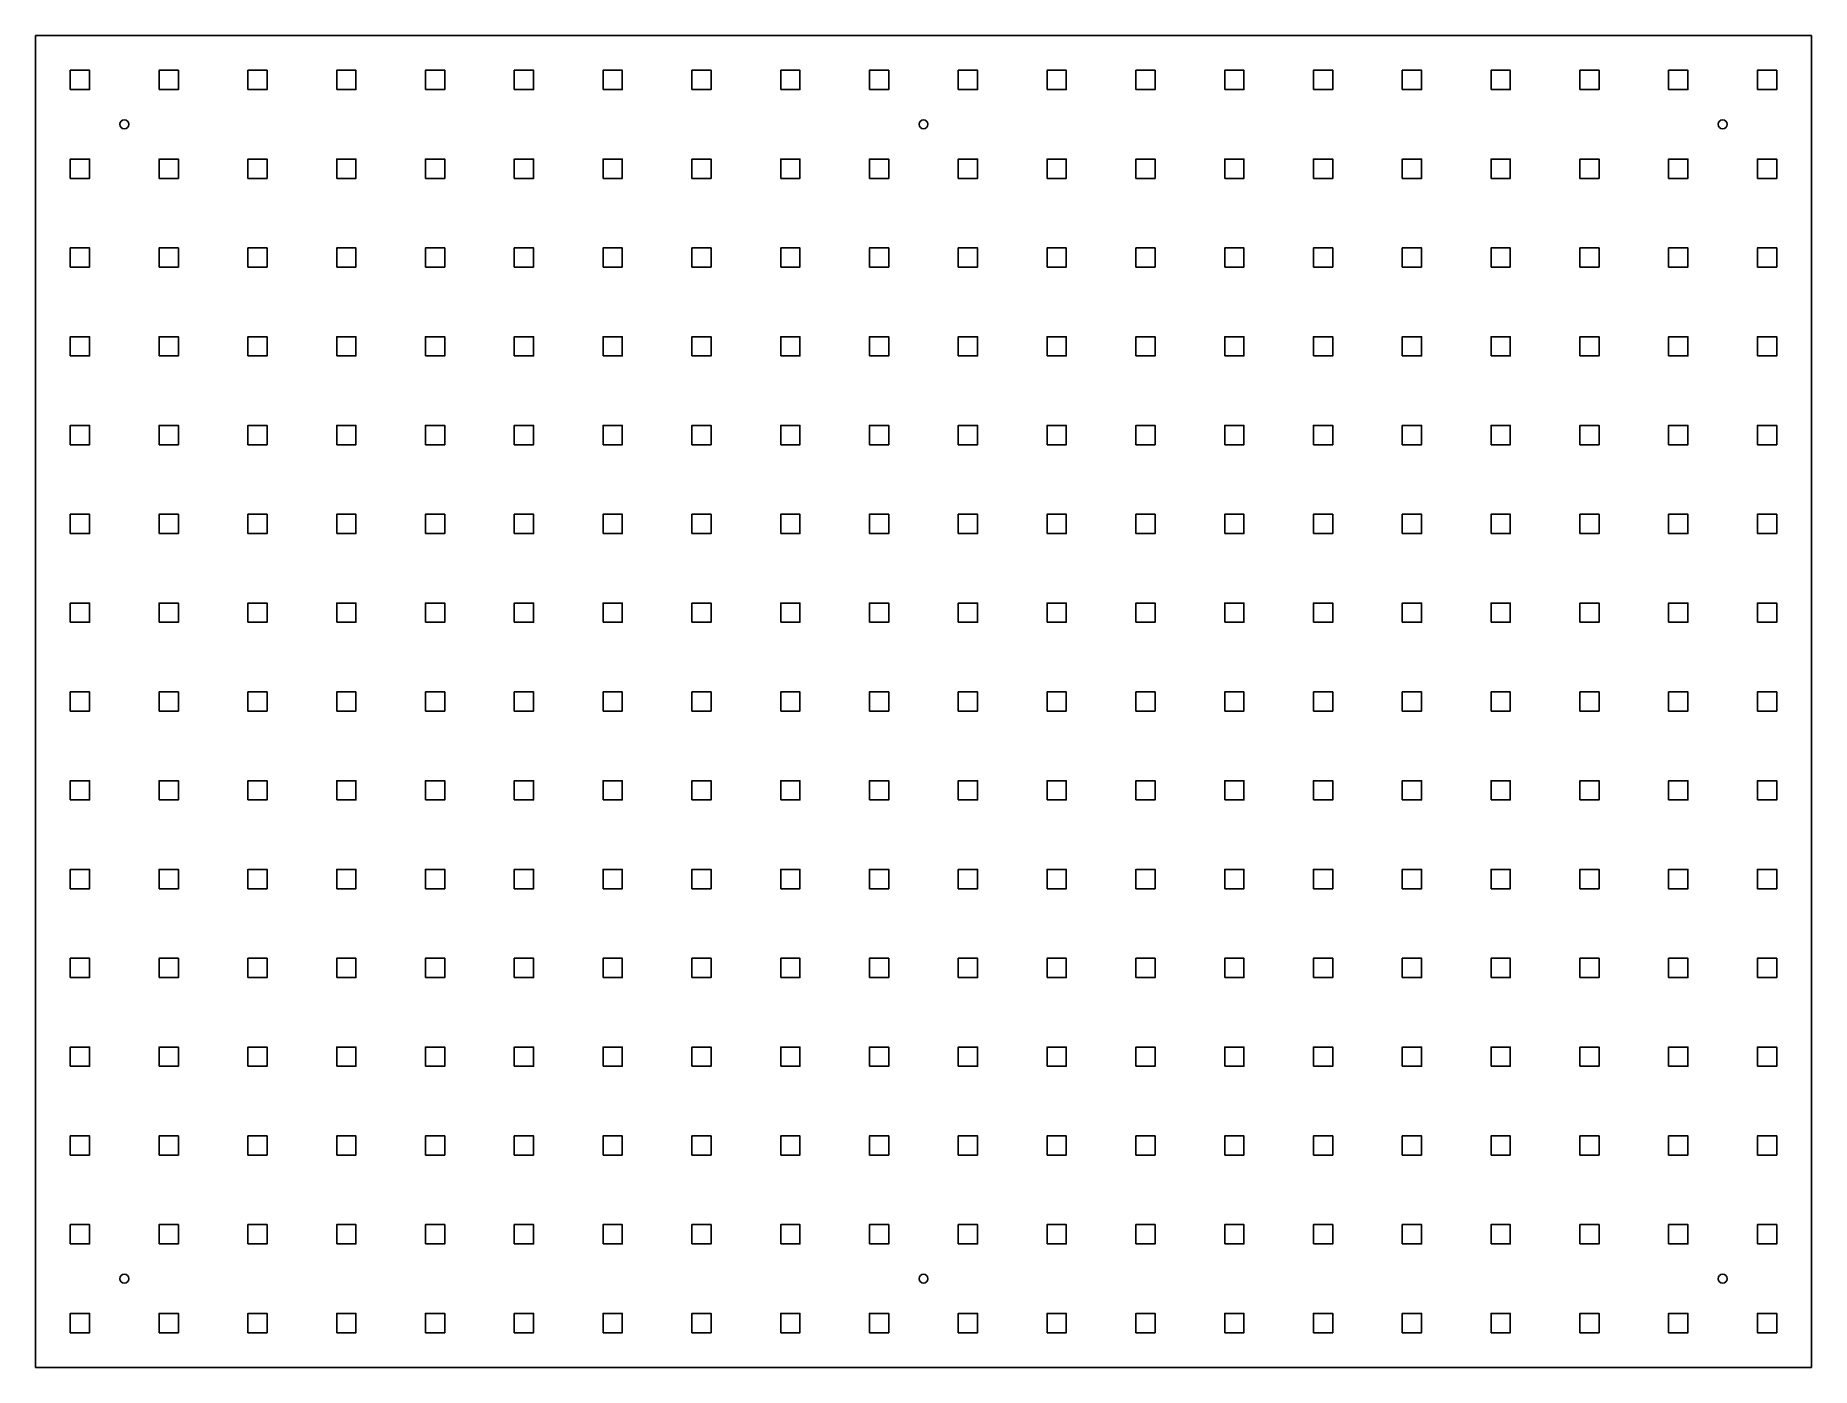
# Model space of a CAD drawing. Extents: x -170 to 430, y -650 to -200.
import ezdxf

# ---------------------------------------------------------------- set-up
doc = ezdxf.new("R2010")
doc.units = 0
for name, color, linetype in [('DEFAULT', 18, 'CONTINUOUS'), ('LAYER_01', 12, 'CONTINUOUS'), ('LAYER_03', 5, 'CONTINUOUS')]:
    doc.layers.add(name, color=color, linetype=linetype)

msp = doc.modelspace()

# ---------------------------------------------------------------- linework, layer by layer
at = {"layer": 'DEFAULT'}
msp.add_lwpolyline([(-170, -200), (430, -200), (430, -650), (-170, -650)], close=True, dxfattribs=at)
at = {"layer": 'LAYER_01'}
for centre in [(-140, -230), (130, -230), (400, -230), (-140, -620), (130, -620), (400, -620)]:
    msp.add_circle(centre, 1.5, dxfattribs=at)
at = {"layer": 'LAYER_03'}
for points in [[(-158.25, -218.25), (-151.75, -218.25), (-151.75, -211.75), (-158.25, -211.75)], [(-128.25, -218.25), (-121.75, -218.25), (-121.75, -211.75), (-128.25, -211.75)], [(-98.25, -218.25), (-91.75, -218.25), (-91.75, -211.75), (-98.25, -211.75)], [(-68.25, -218.25), (-61.75, -218.25), (-61.75, -211.75), (-68.25, -211.75)], [(-38.25, -218.25), (-31.75, -218.25), (-31.75, -211.75), (-38.25, -211.75)], [(-8.25, -218.25), (-1.75, -218.25), (-1.75, -211.75), (-8.25, -211.75)], [(21.75, -218.25), (28.25, -218.25), (28.25, -211.75), (21.75, -211.75)], [(51.75, -218.25), (58.25, -218.25), (58.25, -211.75), (51.75, -211.75)], [(81.75, -218.25), (88.25, -218.25), (88.25, -211.75), (81.75, -211.75)], [(111.75, -218.25), (118.25, -218.25), (118.25, -211.75), (111.75, -211.75)], [(141.75, -218.25), (148.25, -218.25), (148.25, -211.75), (141.75, -211.75)], [(171.75, -218.25), (178.25, -218.25), (178.25, -211.75), (171.75, -211.75)], [(201.75, -218.25), (208.25, -218.25), (208.25, -211.75), (201.75, -211.75)], [(231.75, -218.25), (238.25, -218.25), (238.25, -211.75), (231.75, -211.75)], [(261.75, -218.25), (268.25, -218.25), (268.25, -211.75), (261.75, -211.75)], [(291.75, -218.25), (298.25, -218.25), (298.25, -211.75), (291.75, -211.75)], [(321.75, -218.25), (328.25, -218.25), (328.25, -211.75), (321.75, -211.75)], [(351.75, -218.25), (358.25, -218.25), (358.25, -211.75), (351.75, -211.75)], [(381.75, -218.25), (388.25, -218.25), (388.25, -211.75), (381.75, -211.75)], [(411.75, -218.25), (418.25, -218.25), (418.25, -211.75), (411.75, -211.75)], [(-158.25, -248.25), (-151.75, -248.25), (-151.75, -241.75), (-158.25, -241.75)], [(-128.25, -248.25), (-121.75, -248.25), (-121.75, -241.75), (-128.25, -241.75)], [(-98.25, -248.25), (-91.75, -248.25), (-91.75, -241.75), (-98.25, -241.75)], [(-68.25, -248.25), (-61.75, -248.25), (-61.75, -241.75), (-68.25, -241.75)], [(-38.25, -248.25), (-31.75, -248.25), (-31.75, -241.75), (-38.25, -241.75)], [(-8.25, -248.25), (-1.75, -248.25), (-1.75, -241.75), (-8.25, -241.75)], [(21.75, -248.25), (28.25, -248.25), (28.25, -241.75), (21.75, -241.75)], [(51.75, -248.25), (58.25, -248.25), (58.25, -241.75), (51.75, -241.75)], [(81.75, -248.25), (88.25, -248.25), (88.25, -241.75), (81.75, -241.75)], [(111.75, -248.25), (118.25, -248.25), (118.25, -241.75), (111.75, -241.75)], [(141.75, -248.25), (148.25, -248.25), (148.25, -241.75), (141.75, -241.75)], [(171.75, -248.25), (178.25, -248.25), (178.25, -241.75), (171.75, -241.75)], [(201.75, -248.25), (208.25, -248.25), (208.25, -241.75), (201.75, -241.75)], [(231.75, -248.25), (238.25, -248.25), (238.25, -241.75), (231.75, -241.75)], [(261.75, -248.25), (268.25, -248.25), (268.25, -241.75), (261.75, -241.75)], [(291.75, -248.25), (298.25, -248.25), (298.25, -241.75), (291.75, -241.75)], [(321.75, -248.25), (328.25, -248.25), (328.25, -241.75), (321.75, -241.75)], [(351.75, -248.25), (358.25, -248.25), (358.25, -241.75), (351.75, -241.75)], [(381.75, -248.25), (388.25, -248.25), (388.25, -241.75), (381.75, -241.75)], [(411.75, -248.25), (418.25, -248.25), (418.25, -241.75), (411.75, -241.75)], [(-158.25, -278.25), (-151.75, -278.25), (-151.75, -271.75), (-158.25, -271.75)], [(-128.25, -278.25), (-121.75, -278.25), (-121.75, -271.75), (-128.25, -271.75)], [(-98.25, -278.25), (-91.75, -278.25), (-91.75, -271.75), (-98.25, -271.75)], [(-68.25, -278.25), (-61.75, -278.25), (-61.75, -271.75), (-68.25, -271.75)], [(-38.25, -278.25), (-31.75, -278.25), (-31.75, -271.75), (-38.25, -271.75)], [(-8.25, -278.25), (-1.75, -278.25), (-1.75, -271.75), (-8.25, -271.75)], [(21.75, -278.25), (28.25, -278.25), (28.25, -271.75), (21.75, -271.75)], [(51.75, -278.25), (58.25, -278.25), (58.25, -271.75), (51.75, -271.75)], [(81.75, -278.25), (88.25, -278.25), (88.25, -271.75), (81.75, -271.75)], [(111.75, -278.25), (118.25, -278.25), (118.25, -271.75), (111.75, -271.75)], [(141.75, -278.25), (148.25, -278.25), (148.25, -271.75), (141.75, -271.75)], [(171.75, -278.25), (178.25, -278.25), (178.25, -271.75), (171.75, -271.75)], [(201.75, -278.25), (208.25, -278.25), (208.25, -271.75), (201.75, -271.75)], [(231.75, -278.25), (238.25, -278.25), (238.25, -271.75), (231.75, -271.75)], [(261.75, -278.25), (268.25, -278.25), (268.25, -271.75), (261.75, -271.75)], [(291.75, -278.25), (298.25, -278.25), (298.25, -271.75), (291.75, -271.75)], [(321.75, -278.25), (328.25, -278.25), (328.25, -271.75), (321.75, -271.75)], [(351.75, -278.25), (358.25, -278.25), (358.25, -271.75), (351.75, -271.75)], [(381.75, -278.25), (388.25, -278.25), (388.25, -271.75), (381.75, -271.75)], [(411.75, -278.25), (418.25, -278.25), (418.25, -271.75), (411.75, -271.75)], [(-158.25, -308.25), (-151.75, -308.25), (-151.75, -301.75), (-158.25, -301.75)], [(-128.25, -308.25), (-121.75, -308.25), (-121.75, -301.75), (-128.25, -301.75)], [(-98.25, -308.25), (-91.75, -308.25), (-91.75, -301.75), (-98.25, -301.75)], [(-68.25, -308.25), (-61.75, -308.25), (-61.75, -301.75), (-68.25, -301.75)], [(-38.25, -308.25), (-31.75, -308.25), (-31.75, -301.75), (-38.25, -301.75)], [(-8.25, -308.25), (-1.75, -308.25), (-1.75, -301.75), (-8.25, -301.75)], [(21.75, -308.25), (28.25, -308.25), (28.25, -301.75), (21.75, -301.75)], [(51.75, -308.25), (58.25, -308.25), (58.25, -301.75), (51.75, -301.75)], [(81.75, -308.25), (88.25, -308.25), (88.25, -301.75), (81.75, -301.75)], [(111.75, -308.25), (118.25, -308.25), (118.25, -301.75), (111.75, -301.75)], [(141.75, -308.25), (148.25, -308.25), (148.25, -301.75), (141.75, -301.75)], [(171.75, -308.25), (178.25, -308.25), (178.25, -301.75), (171.75, -301.75)], [(201.75, -308.25), (208.25, -308.25), (208.25, -301.75), (201.75, -301.75)], [(231.75, -308.25), (238.25, -308.25), (238.25, -301.75), (231.75, -301.75)], [(261.75, -308.25), (268.25, -308.25), (268.25, -301.75), (261.75, -301.75)], [(291.75, -308.25), (298.25, -308.25), (298.25, -301.75), (291.75, -301.75)], [(321.75, -308.25), (328.25, -308.25), (328.25, -301.75), (321.75, -301.75)], [(351.75, -308.25), (358.25, -308.25), (358.25, -301.75), (351.75, -301.75)], [(381.75, -308.25), (388.25, -308.25), (388.25, -301.75), (381.75, -301.75)], [(411.75, -308.25), (418.25, -308.25), (418.25, -301.75), (411.75, -301.75)], [(-158.25, -338.25), (-151.75, -338.25), (-151.75, -331.75), (-158.25, -331.75)], [(-128.25, -338.25), (-121.75, -338.25), (-121.75, -331.75), (-128.25, -331.75)], [(-98.25, -338.25), (-91.75, -338.25), (-91.75, -331.75), (-98.25, -331.75)], [(-68.25, -338.25), (-61.75, -338.25), (-61.75, -331.75), (-68.25, -331.75)], [(-38.25, -338.25), (-31.75, -338.25), (-31.75, -331.75), (-38.25, -331.75)], [(-8.25, -338.25), (-1.75, -338.25), (-1.75, -331.75), (-8.25, -331.75)], [(21.75, -338.25), (28.25, -338.25), (28.25, -331.75), (21.75, -331.75)], [(51.75, -338.25), (58.25, -338.25), (58.25, -331.75), (51.75, -331.75)], [(81.75, -338.25), (88.25, -338.25), (88.25, -331.75), (81.75, -331.75)], [(111.75, -338.25), (118.25, -338.25), (118.25, -331.75), (111.75, -331.75)], [(141.75, -338.25), (148.25, -338.25), (148.25, -331.75), (141.75, -331.75)], [(171.75, -338.25), (178.25, -338.25), (178.25, -331.75), (171.75, -331.75)], [(201.75, -338.25), (208.25, -338.25), (208.25, -331.75), (201.75, -331.75)], [(231.75, -338.25), (238.25, -338.25), (238.25, -331.75), (231.75, -331.75)], [(261.75, -338.25), (268.25, -338.25), (268.25, -331.75), (261.75, -331.75)], [(291.75, -338.25), (298.25, -338.25), (298.25, -331.75), (291.75, -331.75)], [(321.75, -338.25), (328.25, -338.25), (328.25, -331.75), (321.75, -331.75)], [(351.75, -338.25), (358.25, -338.25), (358.25, -331.75), (351.75, -331.75)], [(381.75, -338.25), (388.25, -338.25), (388.25, -331.75), (381.75, -331.75)], [(411.75, -338.25), (418.25, -338.25), (418.25, -331.75), (411.75, -331.75)], [(-158.25, -368.25), (-151.75, -368.25), (-151.75, -361.75), (-158.25, -361.75)], [(-128.25, -368.25), (-121.75, -368.25), (-121.75, -361.75), (-128.25, -361.75)], [(-98.25, -368.25), (-91.75, -368.25), (-91.75, -361.75), (-98.25, -361.75)], [(-68.25, -368.25), (-61.75, -368.25), (-61.75, -361.75), (-68.25, -361.75)], [(-38.25, -368.25), (-31.75, -368.25), (-31.75, -361.75), (-38.25, -361.75)], [(-8.25, -368.25), (-1.75, -368.25), (-1.75, -361.75), (-8.25, -361.75)], [(21.75, -368.25), (28.25, -368.25), (28.25, -361.75), (21.75, -361.75)], [(51.75, -368.25), (58.25, -368.25), (58.25, -361.75), (51.75, -361.75)], [(81.75, -368.25), (88.25, -368.25), (88.25, -361.75), (81.75, -361.75)], [(111.75, -368.25), (118.25, -368.25), (118.25, -361.75), (111.75, -361.75)], [(141.75, -368.25), (148.25, -368.25), (148.25, -361.75), (141.75, -361.75)], [(171.75, -368.25), (178.25, -368.25), (178.25, -361.75), (171.75, -361.75)], [(201.75, -368.25), (208.25, -368.25), (208.25, -361.75), (201.75, -361.75)], [(231.75, -368.25), (238.25, -368.25), (238.25, -361.75), (231.75, -361.75)], [(261.75, -368.25), (268.25, -368.25), (268.25, -361.75), (261.75, -361.75)], [(291.75, -368.25), (298.25, -368.25), (298.25, -361.75), (291.75, -361.75)], [(321.75, -368.25), (328.25, -368.25), (328.25, -361.75), (321.75, -361.75)], [(351.75, -368.25), (358.25, -368.25), (358.25, -361.75), (351.75, -361.75)], [(381.75, -368.25), (388.25, -368.25), (388.25, -361.75), (381.75, -361.75)], [(411.75, -368.25), (418.25, -368.25), (418.25, -361.75), (411.75, -361.75)], [(-158.25, -398.25), (-151.75, -398.25), (-151.75, -391.75), (-158.25, -391.75)], [(-128.25, -398.25), (-121.75, -398.25), (-121.75, -391.75), (-128.25, -391.75)], [(-98.25, -398.25), (-91.75, -398.25), (-91.75, -391.75), (-98.25, -391.75)], [(-68.25, -398.25), (-61.75, -398.25), (-61.75, -391.75), (-68.25, -391.75)], [(-38.25, -398.25), (-31.75, -398.25), (-31.75, -391.75), (-38.25, -391.75)], [(-8.25, -398.25), (-1.75, -398.25), (-1.75, -391.75), (-8.25, -391.75)], [(21.75, -398.25), (28.25, -398.25), (28.25, -391.75), (21.75, -391.75)], [(51.75, -398.25), (58.25, -398.25), (58.25, -391.75), (51.75, -391.75)], [(81.75, -398.25), (88.25, -398.25), (88.25, -391.75), (81.75, -391.75)], [(111.75, -398.25), (118.25, -398.25), (118.25, -391.75), (111.75, -391.75)], [(141.75, -398.25), (148.25, -398.25), (148.25, -391.75), (141.75, -391.75)], [(171.75, -398.25), (178.25, -398.25), (178.25, -391.75), (171.75, -391.75)], [(201.75, -398.25), (208.25, -398.25), (208.25, -391.75), (201.75, -391.75)], [(231.75, -398.25), (238.25, -398.25), (238.25, -391.75), (231.75, -391.75)], [(261.75, -398.25), (268.25, -398.25), (268.25, -391.75), (261.75, -391.75)], [(291.75, -398.25), (298.25, -398.25), (298.25, -391.75), (291.75, -391.75)], [(321.75, -398.25), (328.25, -398.25), (328.25, -391.75), (321.75, -391.75)], [(351.75, -398.25), (358.25, -398.25), (358.25, -391.75), (351.75, -391.75)], [(381.75, -398.25), (388.25, -398.25), (388.25, -391.75), (381.75, -391.75)], [(411.75, -398.25), (418.25, -398.25), (418.25, -391.75), (411.75, -391.75)], [(-158.25, -428.25), (-151.75, -428.25), (-151.75, -421.75), (-158.25, -421.75)], [(-128.25, -428.25), (-121.75, -428.25), (-121.75, -421.75), (-128.25, -421.75)], [(-98.25, -428.25), (-91.75, -428.25), (-91.75, -421.75), (-98.25, -421.75)], [(-68.25, -428.25), (-61.75, -428.25), (-61.75, -421.75), (-68.25, -421.75)], [(-38.25, -428.25), (-31.75, -428.25), (-31.75, -421.75), (-38.25, -421.75)], [(-8.25, -428.25), (-1.75, -428.25), (-1.75, -421.75), (-8.25, -421.75)], [(21.75, -428.25), (28.25, -428.25), (28.25, -421.75), (21.75, -421.75)], [(51.75, -428.25), (58.25, -428.25), (58.25, -421.75), (51.75, -421.75)], [(81.75, -428.25), (88.25, -428.25), (88.25, -421.75), (81.75, -421.75)], [(111.75, -428.25), (118.25, -428.25), (118.25, -421.75), (111.75, -421.75)], [(141.75, -428.25), (148.25, -428.25), (148.25, -421.75), (141.75, -421.75)], [(171.75, -428.25), (178.25, -428.25), (178.25, -421.75), (171.75, -421.75)], [(201.75, -428.25), (208.25, -428.25), (208.25, -421.75), (201.75, -421.75)], [(231.75, -428.25), (238.25, -428.25), (238.25, -421.75), (231.75, -421.75)], [(261.75, -428.25), (268.25, -428.25), (268.25, -421.75), (261.75, -421.75)], [(291.75, -428.25), (298.25, -428.25), (298.25, -421.75), (291.75, -421.75)], [(321.75, -428.25), (328.25, -428.25), (328.25, -421.75), (321.75, -421.75)], [(351.75, -428.25), (358.25, -428.25), (358.25, -421.75), (351.75, -421.75)], [(381.75, -428.25), (388.25, -428.25), (388.25, -421.75), (381.75, -421.75)], [(411.75, -428.25), (418.25, -428.25), (418.25, -421.75), (411.75, -421.75)], [(-158.25, -458.25), (-151.75, -458.25), (-151.75, -451.75), (-158.25, -451.75)], [(-128.25, -458.25), (-121.75, -458.25), (-121.75, -451.75), (-128.25, -451.75)], [(-98.25, -458.25), (-91.75, -458.25), (-91.75, -451.75), (-98.25, -451.75)], [(-68.25, -458.25), (-61.75, -458.25), (-61.75, -451.75), (-68.25, -451.75)], [(-38.25, -458.25), (-31.75, -458.25), (-31.75, -451.75), (-38.25, -451.75)], [(-8.25, -458.25), (-1.75, -458.25), (-1.75, -451.75), (-8.25, -451.75)], [(21.75, -458.25), (28.25, -458.25), (28.25, -451.75), (21.75, -451.75)], [(51.75, -458.25), (58.25, -458.25), (58.25, -451.75), (51.75, -451.75)], [(81.75, -458.25), (88.25, -458.25), (88.25, -451.75), (81.75, -451.75)], [(111.75, -458.25), (118.25, -458.25), (118.25, -451.75), (111.75, -451.75)], [(141.75, -458.25), (148.25, -458.25), (148.25, -451.75), (141.75, -451.75)], [(171.75, -458.25), (178.25, -458.25), (178.25, -451.75), (171.75, -451.75)], [(201.75, -458.25), (208.25, -458.25), (208.25, -451.75), (201.75, -451.75)], [(231.75, -458.25), (238.25, -458.25), (238.25, -451.75), (231.75, -451.75)], [(261.75, -458.25), (268.25, -458.25), (268.25, -451.75), (261.75, -451.75)], [(291.75, -458.25), (298.25, -458.25), (298.25, -451.75), (291.75, -451.75)], [(321.75, -458.25), (328.25, -458.25), (328.25, -451.75), (321.75, -451.75)], [(351.75, -458.25), (358.25, -458.25), (358.25, -451.75), (351.75, -451.75)], [(381.75, -458.25), (388.25, -458.25), (388.25, -451.75), (381.75, -451.75)], [(411.75, -458.25), (418.25, -458.25), (418.25, -451.75), (411.75, -451.75)], [(-158.25, -488.25), (-151.75, -488.25), (-151.75, -481.75), (-158.25, -481.75)], [(-128.25, -488.25), (-121.75, -488.25), (-121.75, -481.75), (-128.25, -481.75)], [(-98.25, -488.25), (-91.75, -488.25), (-91.75, -481.75), (-98.25, -481.75)], [(-68.25, -488.25), (-61.75, -488.25), (-61.75, -481.75), (-68.25, -481.75)], [(-38.25, -488.25), (-31.75, -488.25), (-31.75, -481.75), (-38.25, -481.75)], [(-8.25, -488.25), (-1.75, -488.25), (-1.75, -481.75), (-8.25, -481.75)], [(21.75, -488.25), (28.25, -488.25), (28.25, -481.75), (21.75, -481.75)], [(51.75, -488.25), (58.25, -488.25), (58.25, -481.75), (51.75, -481.75)], [(81.75, -488.25), (88.25, -488.25), (88.25, -481.75), (81.75, -481.75)], [(111.75, -488.25), (118.25, -488.25), (118.25, -481.75), (111.75, -481.75)], [(141.75, -488.25), (148.25, -488.25), (148.25, -481.75), (141.75, -481.75)], [(171.75, -488.25), (178.25, -488.25), (178.25, -481.75), (171.75, -481.75)], [(201.75, -488.25), (208.25, -488.25), (208.25, -481.75), (201.75, -481.75)], [(231.75, -488.25), (238.25, -488.25), (238.25, -481.75), (231.75, -481.75)], [(261.75, -488.25), (268.25, -488.25), (268.25, -481.75), (261.75, -481.75)], [(291.75, -488.25), (298.25, -488.25), (298.25, -481.75), (291.75, -481.75)], [(321.75, -488.25), (328.25, -488.25), (328.25, -481.75), (321.75, -481.75)], [(351.75, -488.25), (358.25, -488.25), (358.25, -481.75), (351.75, -481.75)], [(381.75, -488.25), (388.25, -488.25), (388.25, -481.75), (381.75, -481.75)], [(411.75, -488.25), (418.25, -488.25), (418.25, -481.75), (411.75, -481.75)], [(-158.25, -518.25), (-151.75, -518.25), (-151.75, -511.75), (-158.25, -511.75)], [(-128.25, -518.25), (-121.75, -518.25), (-121.75, -511.75), (-128.25, -511.75)], [(-98.25, -518.25), (-91.75, -518.25), (-91.75, -511.75), (-98.25, -511.75)], [(-68.25, -518.25), (-61.75, -518.25), (-61.75, -511.75), (-68.25, -511.75)], [(-38.25, -518.25), (-31.75, -518.25), (-31.75, -511.75), (-38.25, -511.75)], [(-8.25, -518.25), (-1.75, -518.25), (-1.75, -511.75), (-8.25, -511.75)], [(21.75, -518.25), (28.25, -518.25), (28.25, -511.75), (21.75, -511.75)], [(51.75, -518.25), (58.25, -518.25), (58.25, -511.75), (51.75, -511.75)], [(81.75, -518.25), (88.25, -518.25), (88.25, -511.75), (81.75, -511.75)], [(111.75, -518.25), (118.25, -518.25), (118.25, -511.75), (111.75, -511.75)], [(141.75, -518.25), (148.25, -518.25), (148.25, -511.75), (141.75, -511.75)], [(171.75, -518.25), (178.25, -518.25), (178.25, -511.75), (171.75, -511.75)], [(201.75, -518.25), (208.25, -518.25), (208.25, -511.75), (201.75, -511.75)], [(231.75, -518.25), (238.25, -518.25), (238.25, -511.75), (231.75, -511.75)], [(261.75, -518.25), (268.25, -518.25), (268.25, -511.75), (261.75, -511.75)], [(291.75, -518.25), (298.25, -518.25), (298.25, -511.75), (291.75, -511.75)], [(321.75, -518.25), (328.25, -518.25), (328.25, -511.75), (321.75, -511.75)], [(351.75, -518.25), (358.25, -518.25), (358.25, -511.75), (351.75, -511.75)], [(381.75, -518.25), (388.25, -518.25), (388.25, -511.75), (381.75, -511.75)], [(411.75, -518.25), (418.25, -518.25), (418.25, -511.75), (411.75, -511.75)], [(-158.25, -548.25), (-151.75, -548.25), (-151.75, -541.75), (-158.25, -541.75)], [(-128.25, -548.25), (-121.75, -548.25), (-121.75, -541.75), (-128.25, -541.75)], [(-98.25, -548.25), (-91.75, -548.25), (-91.75, -541.75), (-98.25, -541.75)], [(-68.25, -548.25), (-61.75, -548.25), (-61.75, -541.75), (-68.25, -541.75)], [(-38.25, -548.25), (-31.75, -548.25), (-31.75, -541.75), (-38.25, -541.75)], [(-8.25, -548.25), (-1.75, -548.25), (-1.75, -541.75), (-8.25, -541.75)], [(21.75, -548.25), (28.25, -548.25), (28.25, -541.75), (21.75, -541.75)], [(51.75, -548.25), (58.25, -548.25), (58.25, -541.75), (51.75, -541.75)], [(81.75, -548.25), (88.25, -548.25), (88.25, -541.75), (81.75, -541.75)], [(111.75, -548.25), (118.25, -548.25), (118.25, -541.75), (111.75, -541.75)], [(141.75, -548.25), (148.25, -548.25), (148.25, -541.75), (141.75, -541.75)], [(171.75, -548.25), (178.25, -548.25), (178.25, -541.75), (171.75, -541.75)], [(201.75, -548.25), (208.25, -548.25), (208.25, -541.75), (201.75, -541.75)], [(231.75, -548.25), (238.25, -548.25), (238.25, -541.75), (231.75, -541.75)], [(261.75, -548.25), (268.25, -548.25), (268.25, -541.75), (261.75, -541.75)], [(291.75, -548.25), (298.25, -548.25), (298.25, -541.75), (291.75, -541.75)], [(321.75, -548.25), (328.25, -548.25), (328.25, -541.75), (321.75, -541.75)], [(351.75, -548.25), (358.25, -548.25), (358.25, -541.75), (351.75, -541.75)], [(381.75, -548.25), (388.25, -548.25), (388.25, -541.75), (381.75, -541.75)], [(411.75, -548.25), (418.25, -548.25), (418.25, -541.75), (411.75, -541.75)], [(-158.25, -578.25), (-151.75, -578.25), (-151.75, -571.75), (-158.25, -571.75)], [(-128.25, -578.25), (-121.75, -578.25), (-121.75, -571.75), (-128.25, -571.75)], [(-98.25, -578.25), (-91.75, -578.25), (-91.75, -571.75), (-98.25, -571.75)], [(-68.25, -578.25), (-61.75, -578.25), (-61.75, -571.75), (-68.25, -571.75)], [(-38.25, -578.25), (-31.75, -578.25), (-31.75, -571.75), (-38.25, -571.75)], [(-8.25, -578.25), (-1.75, -578.25), (-1.75, -571.75), (-8.25, -571.75)], [(21.75, -578.25), (28.25, -578.25), (28.25, -571.75), (21.75, -571.75)], [(51.75, -578.25), (58.25, -578.25), (58.25, -571.75), (51.75, -571.75)], [(81.75, -578.25), (88.25, -578.25), (88.25, -571.75), (81.75, -571.75)], [(111.75, -578.25), (118.25, -578.25), (118.25, -571.75), (111.75, -571.75)], [(141.75, -578.25), (148.25, -578.25), (148.25, -571.75), (141.75, -571.75)], [(171.75, -578.25), (178.25, -578.25), (178.25, -571.75), (171.75, -571.75)], [(201.75, -578.25), (208.25, -578.25), (208.25, -571.75), (201.75, -571.75)], [(231.75, -578.25), (238.25, -578.25), (238.25, -571.75), (231.75, -571.75)], [(261.75, -578.25), (268.25, -578.25), (268.25, -571.75), (261.75, -571.75)], [(291.75, -578.25), (298.25, -578.25), (298.25, -571.75), (291.75, -571.75)], [(321.75, -578.25), (328.25, -578.25), (328.25, -571.75), (321.75, -571.75)], [(351.75, -578.25), (358.25, -578.25), (358.25, -571.75), (351.75, -571.75)], [(381.75, -578.25), (388.25, -578.25), (388.25, -571.75), (381.75, -571.75)], [(411.75, -578.25), (418.25, -578.25), (418.25, -571.75), (411.75, -571.75)], [(-158.25, -608.25), (-151.75, -608.25), (-151.75, -601.75), (-158.25, -601.75)], [(-128.25, -608.25), (-121.75, -608.25), (-121.75, -601.75), (-128.25, -601.75)], [(-98.25, -608.25), (-91.75, -608.25), (-91.75, -601.75), (-98.25, -601.75)], [(-68.25, -608.25), (-61.75, -608.25), (-61.75, -601.75), (-68.25, -601.75)], [(-38.25, -608.25), (-31.75, -608.25), (-31.75, -601.75), (-38.25, -601.75)], [(-8.25, -608.25), (-1.75, -608.25), (-1.75, -601.75), (-8.25, -601.75)], [(21.75, -608.25), (28.25, -608.25), (28.25, -601.75), (21.75, -601.75)], [(51.75, -608.25), (58.25, -608.25), (58.25, -601.75), (51.75, -601.75)], [(81.75, -608.25), (88.25, -608.25), (88.25, -601.75), (81.75, -601.75)], [(111.75, -608.25), (118.25, -608.25), (118.25, -601.75), (111.75, -601.75)], [(141.75, -608.25), (148.25, -608.25), (148.25, -601.75), (141.75, -601.75)], [(171.75, -608.25), (178.25, -608.25), (178.25, -601.75), (171.75, -601.75)], [(201.75, -608.25), (208.25, -608.25), (208.25, -601.75), (201.75, -601.75)], [(231.75, -608.25), (238.25, -608.25), (238.25, -601.75), (231.75, -601.75)], [(261.75, -608.25), (268.25, -608.25), (268.25, -601.75), (261.75, -601.75)], [(291.75, -608.25), (298.25, -608.25), (298.25, -601.75), (291.75, -601.75)], [(321.75, -608.25), (328.25, -608.25), (328.25, -601.75), (321.75, -601.75)], [(351.75, -608.25), (358.25, -608.25), (358.25, -601.75), (351.75, -601.75)], [(381.75, -608.25), (388.25, -608.25), (388.25, -601.75), (381.75, -601.75)], [(411.75, -608.25), (418.25, -608.25), (418.25, -601.75), (411.75, -601.75)], [(-158.25, -638.25), (-151.75, -638.25), (-151.75, -631.75), (-158.25, -631.75)], [(-128.25, -638.25), (-121.75, -638.25), (-121.75, -631.75), (-128.25, -631.75)], [(-98.25, -638.25), (-91.75, -638.25), (-91.75, -631.75), (-98.25, -631.75)], [(-68.25, -638.25), (-61.75, -638.25), (-61.75, -631.75), (-68.25, -631.75)], [(-38.25, -638.25), (-31.75, -638.25), (-31.75, -631.75), (-38.25, -631.75)], [(-8.25, -638.25), (-1.75, -638.25), (-1.75, -631.75), (-8.25, -631.75)], [(21.75, -638.25), (28.25, -638.25), (28.25, -631.75), (21.75, -631.75)], [(51.75, -638.25), (58.25, -638.25), (58.25, -631.75), (51.75, -631.75)], [(81.75, -638.25), (88.25, -638.25), (88.25, -631.75), (81.75, -631.75)], [(111.75, -638.25), (118.25, -638.25), (118.25, -631.75), (111.75, -631.75)], [(141.75, -638.25), (148.25, -638.25), (148.25, -631.75), (141.75, -631.75)], [(171.75, -638.25), (178.25, -638.25), (178.25, -631.75), (171.75, -631.75)], [(201.75, -638.25), (208.25, -638.25), (208.25, -631.75), (201.75, -631.75)], [(231.75, -638.25), (238.25, -638.25), (238.25, -631.75), (231.75, -631.75)], [(261.75, -638.25), (268.25, -638.25), (268.25, -631.75), (261.75, -631.75)], [(291.75, -638.25), (298.25, -638.25), (298.25, -631.75), (291.75, -631.75)], [(321.75, -638.25), (328.25, -638.25), (328.25, -631.75), (321.75, -631.75)], [(351.75, -638.25), (358.25, -638.25), (358.25, -631.75), (351.75, -631.75)], [(381.75, -638.25), (388.25, -638.25), (388.25, -631.75), (381.75, -631.75)], [(411.75, -638.25), (418.25, -638.25), (418.25, -631.75), (411.75, -631.75)]]:
    msp.add_lwpolyline(points, close=True, dxfattribs=at)

doc.saveas('drawing.dxf')
